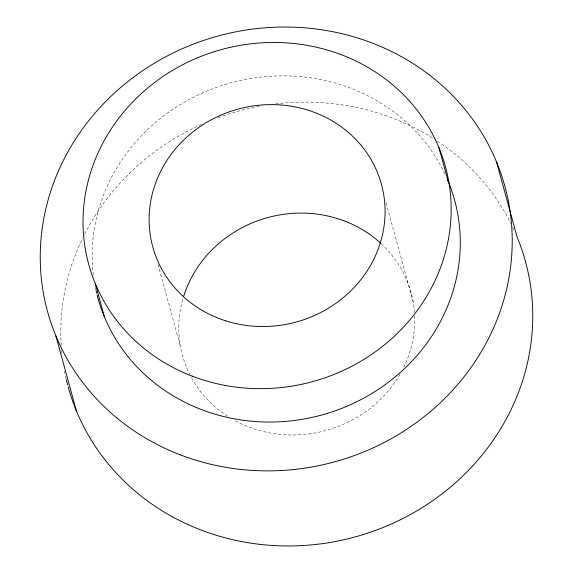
<?xml version="1.0" encoding="UTF-8"?>
<svg xmlns="http://www.w3.org/2000/svg" width="573" height="573" viewBox="0 0 573 573"><rect width="100%" height="100%" fill="white"/><g stroke="black" fill="none" stroke-linecap="round" stroke-linejoin="round"><path stroke-width="0.43" stroke-dasharray="2.87 2.15" d="M386.08 202.856L413.162 301.856M158.005 264.454L180.38 346.235M66.124 378.853A237.086 220.741 -15.3 0 1 64.298 370.115M61.884 353.469A237.086 220.741 -15.3 0 1 61.547 349.945M61.218 345.519A237.086 220.741 -15.3 0 1 82.72 238.003M84.689 234.049A237.086 220.741 -15.3 0 1 201.546 124.391M217.991 117.694A237.086 220.741 -15.3 0 1 261.703 105.933M275.677 103.885A237.086 220.741 -15.3 0 1 433.625 138.695M437.349 141.116A237.086 220.741 -15.3 0 1 510.83 223.363M512.785 227.366A237.086 220.741 -15.3 0 1 514.282 230.59M95.899 289.809A184.929 172.179 -15.3 0 1 95.175 286.328M93.37 275.004A184.929 172.179 -15.3 0 1 229.2 83.314A184.929 172.179 -15.3 0 1 445.622 175.474M381.231 243.726A118.547 110.374 -15.3 0 1 414.487 312.443M414.687 316.024A118.547 110.374 -15.3 0 1 403.764 367.15M399.997 374.233A118.547 110.374 -15.3 0 1 233.705 419.923M227.588 416.242A118.547 110.374 -15.3 0 1 190.766 376.375M190.358 375.587A118.547 110.374 -15.3 0 1 183.109 298.168"/><path stroke-width="0.86" d="M496.555 161.973L517.104 237.072A237.086 220.741 -15.3 0 1 368.31 532.94A237.086 220.741 -15.3 0 1 68.101 386.653M438.954 147.734L448.086 181.111M95.24 283.413L104.372 316.79M55.896 335.928L76.445 411.027M67.635 384.927A237.086 220.741 -15.3 0 1 66.332 379.727M447.406 179.492A184.929 172.179 -15.3 0 1 331.445 412.08A184.929 172.179 -15.3 0 1 97.124 294.995M96.694 293.269A184.929 172.179 -15.3 0 1 96.092 290.676M183.618 296.492A118.547 110.374 -15.3 0 1 380.587 243.131M180.201 454.819A237.086 220.741 -15.3 0 0 510.93 217.783A237.086 220.741 -15.3 0 0 137.549 74.254A237.086 220.741 -15.3 0 0 180.201 454.819M192.199 376.153A184.929 172.179 -15.3 0 0 450.163 191.26A184.929 172.179 -15.3 0 0 158.929 79.31A184.929 172.179 -15.3 0 0 192.199 376.153M225.683 320.823A118.547 110.374 -15.3 0 0 383.487 193.388A118.547 110.374 -15.3 0 0 192.12 132.513A118.547 110.374 -15.3 0 0 225.683 320.823"/></g></svg>
